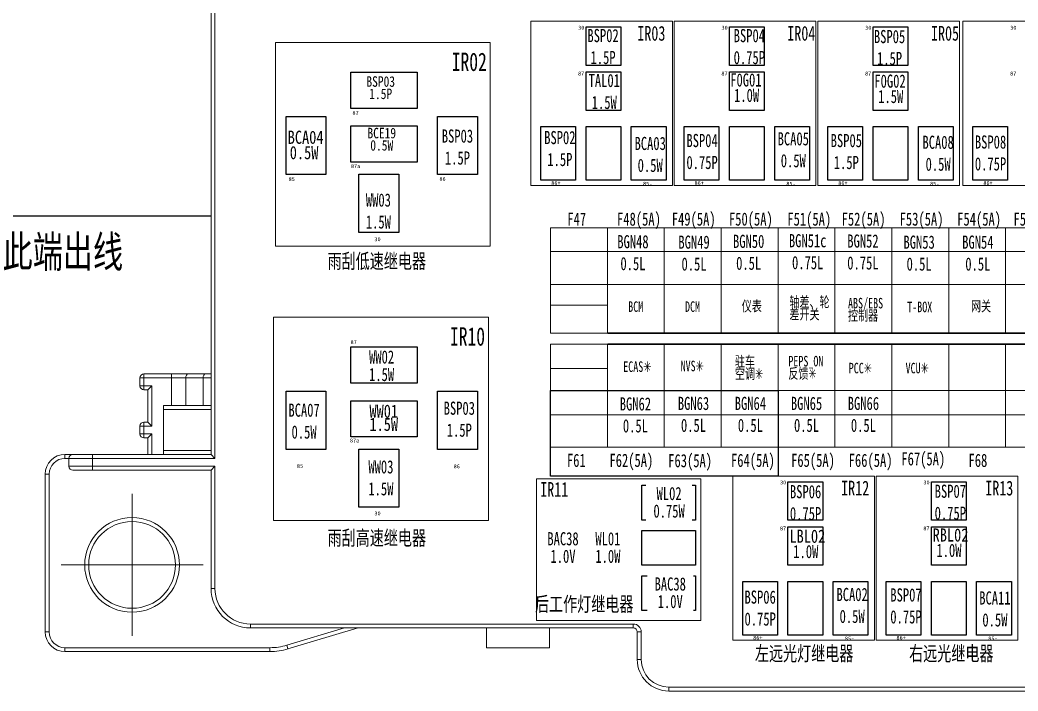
# Model space of a CAD drawing. Header units: millimetres. Extents: x 1543 to 5748, y 1576 to 2417.
# Drawn here: x 4399.9 to 4589.6, y 2159.9 to 2287.5 of the extents above; entities that cross this region are included whole.
import ezdxf

# ---------------------------------------------------------------- set-up
doc = ezdxf.new("R2010")
doc.units = ezdxf.units.MM
doc.linetypes.add('CENTER', pattern=[50.8, 31.75, -6.35, 6.35, -6.35])
doc.layers.get('0').update_dxf_attribs({"lineweight": 25})
doc.layers.add('1', color=7, linetype='Continuous', true_color=0xffffff)
doc.layers.add('111', color=7, linetype='Continuous', true_color=0xffffff)
doc.layers.add('11文本层', color=255, linetype='Continuous')
doc.layers.add('1轮廓实线层', color=7, linetype='Continuous', lineweight=50)
doc.layers.add('基本型', color=7, linetype='Continuous', lineweight=18)
doc.styles.add('ROMANS', font='romans.shx', dxfattribs={"height": 2.5})
doc.styles.add('仿宋3.5', font='simfang.ttf', dxfattribs={"height": 3.5})
doc.styles.add('宋体', font='')
doc.styles.add('标准', font='fangsong.ttf', dxfattribs={"width": 0.7, "height": 3.5})
doc.styles.get('宋体').set_extended_font_data('宋体')

msp = doc.modelspace()

# ---------------------------------------------------------------- linework, layer by layer
at = {"lineweight": 18}
msp.add_line((4500.74, 2212.42), (4652.12, 2212.42), dxfattribs=at)
at = {"lineweight": 13}
for points in [[(4523.95, 2256.04), (4496.99, 2256.04), (4496.99, 2287.27), (4523.95, 2287.27)], [(4551.19, 2256.04), (4524.24, 2256.04), (4524.24, 2287.27), (4551.19, 2287.27)], [(4578.5, 2256.04), (4551.55, 2256.04), (4551.55, 2287.27), (4578.5, 2287.27)], [(4606.07, 2256.04), (4579.12, 2256.04), (4579.12, 2287.27), (4606.07, 2287.27)], [(4562.32, 2169.55), (4535.36, 2169.55), (4535.36, 2200.78), (4562.32, 2200.78)], [(4589.56, 2169.55), (4562.61, 2169.55), (4562.61, 2200.78), (4589.56, 2200.78)], [(4529.29, 2200.27), (4529.29, 2173.32), (4498.07, 2173.32), (4498.07, 2200.27)]]:
    msp.add_lwpolyline(points, close=True, dxfattribs=at)
at = {"lineweight": 25, "flags": 128}
for points in [[(4514.1, 2286.18), (4514.1, 2278.87), (4507.5, 2278.87), (4507.5, 2286.18)], [(4541.35, 2286.18), (4541.35, 2278.87), (4534.75, 2278.87), (4534.75, 2286.18)], [(4568.66, 2286.18), (4568.66, 2278.87), (4562.06, 2278.87), (4562.06, 2286.18)], [(4514.1, 2277.64), (4514.1, 2270.33), (4507.5, 2270.33), (4507.5, 2277.64)], [(4541.35, 2277.64), (4541.35, 2270.33), (4534.75, 2270.33), (4534.75, 2277.64)], [(4568.66, 2277.64), (4568.66, 2270.33), (4562.06, 2270.33), (4562.06, 2277.64)], [(4505.5, 2267.24), (4505.5, 2257.04), (4498.9, 2257.04), (4498.9, 2267.24)], [(4514.1, 2267.24), (4514.1, 2257.04), (4507.5, 2257.04), (4507.5, 2267.24)], [(4522.7, 2267.24), (4522.7, 2257.04), (4516.1, 2257.04), (4516.1, 2267.24)], [(4532.75, 2267.24), (4532.75, 2257.04), (4526.15, 2257.04), (4526.15, 2267.24)], [(4541.35, 2267.24), (4541.35, 2257.04), (4534.75, 2257.04), (4534.75, 2267.24)], [(4549.94, 2267.24), (4549.94, 2257.04), (4543.35, 2257.04), (4543.35, 2267.24)], [(4560.06, 2267.24), (4560.06, 2257.04), (4553.46, 2257.04), (4553.46, 2267.24)], [(4568.66, 2267.24), (4568.66, 2257.04), (4562.06, 2257.04), (4562.06, 2267.24)], [(4577.25, 2267.24), (4577.25, 2257.04), (4570.66, 2257.04), (4570.66, 2267.24)], [(4587.62, 2267.24), (4587.62, 2257.04), (4581.03, 2257.04), (4581.03, 2267.24)], [(4518.09, 2199.02), (4528.3, 2199.02), (4528.3, 2192.42), (4518.09, 2192.42)], [(4552.47, 2199.69), (4552.47, 2192.38), (4545.87, 2192.38), (4545.87, 2199.69)], [(4579.72, 2199.69), (4579.72, 2192.38), (4573.12, 2192.38), (4573.12, 2199.69)], [(4552.47, 2191.15), (4552.47, 2183.84), (4545.87, 2183.84), (4545.87, 2191.15)], [(4579.72, 2191.15), (4579.72, 2183.84), (4573.12, 2183.84), (4573.12, 2191.15)], [(4499.16, 2190.42), (4506.47, 2190.42), (4506.47, 2183.83), (4499.16, 2183.83)], [(4507.69, 2190.42), (4515, 2190.42), (4515, 2183.83), (4507.69, 2183.83)], [(4518.09, 2190.42), (4528.3, 2190.42), (4528.3, 2183.83), (4518.09, 2183.83)], [(4518.09, 2181.83), (4528.3, 2181.83), (4528.3, 2175.23), (4518.09, 2175.23)], [(4543.87, 2180.75), (4543.87, 2170.55), (4537.27, 2170.55), (4537.27, 2180.75)], [(4552.47, 2180.75), (4552.47, 2170.55), (4545.87, 2170.55), (4545.87, 2180.75)], [(4561.07, 2180.75), (4561.07, 2170.55), (4554.47, 2170.55), (4554.47, 2180.75)], [(4571.12, 2180.75), (4571.12, 2170.55), (4564.52, 2170.55), (4564.52, 2180.75)], [(4579.72, 2180.75), (4579.72, 2170.55), (4573.12, 2170.55), (4573.12, 2180.75)], [(4588.32, 2180.75), (4588.32, 2170.55), (4581.72, 2170.55), (4581.72, 2180.75)]]:
    msp.add_lwpolyline(points, close=True, dxfattribs=at)
at = {"lineweight": 18}
for points in [[(4448.46, 2283.23), (4489.28, 2283.23), (4489.28, 2244.53), (4448.46, 2244.53)], [(4448.11, 2231), (4488.94, 2231), (4488.94, 2192.31), (4448.11, 2192.31)]]:
    msp.add_lwpolyline(points, close=True, dxfattribs=at)
at = {"layer": '1', "linetype": 'Continuous', "lineweight": 18}
for p, q in [((4436.22, 2204.89), (4436.22, 2317.09)), ((4422.72, 2217.94), (4422.72, 2219.44)), ((4423.47, 2220.19), (4428.72, 2220.19)), ((4428.72, 2220.19), (4431.87, 2220.19)), ((4431.87, 2220.19), (4435.17, 2220.19)), ((4435.17, 2220.19), (4436.22, 2220.19)), ((4424.97, 2217.94), (4424.22, 2217.19)), ((4424.22, 2217.19), (4423.47, 2217.19)), ((4424.22, 2211.04), (4424.22, 2217.19)), ((4428.72, 2214.19), (4427.22, 2214.19)), ((4427.22, 2214.19), (4427.22, 2204.89)), ((4431.42, 2214.19), (4428.72, 2214.19)), ((4434.72, 2214.19), (4431.42, 2214.19)), ((4436.22, 2214.19), (4434.72, 2214.19)), ((4436.22, 2213.44), (4427.22, 2213.44)), ((4422.72, 2208.79), (4422.72, 2210.29)), ((4423.47, 2211.04), (4424.22, 2211.04)), ((4424.97, 2210.29), (4424.22, 2211.04)), ((4424.22, 2208.04), (4423.47, 2208.04)), ((4424.22, 2208.04), (4424.97, 2208.79)), ((4424.22, 2204.89), (4424.22, 2208.04)), ((4408.47, 2204.89), (4409.97, 2204.89)), ((4409.22, 2202.64), (4409.22, 2204.14)), ((4409.97, 2204.89), (4413.72, 2204.89)), ((4413.72, 2204.89), (4436.22, 2204.89)), ((4427.22, 2205.64), (4436.22, 2205.64)), ((4436.22, 2204.89), (4436.97, 2204.14)), ((4436.97, 2202.64), (4436.22, 2201.89)), ((4404.72, 2171.14), (4404.72, 2201.14)), ((4413.72, 2201.89), (4409.97, 2201.89)), ((4436.22, 2201.89), (4413.72, 2201.89)), ((4436.22, 2179.39), (4436.22, 2201.89)), ((4516.47, 2171.89), (4443.72, 2171.89)), ((4464.17, 2171.89), (4450.85, 2167.9)), ((4488.57, 2168.14), (4488.57, 2171.89)), ((4500.57, 2168.14), (4500.57, 2171.89)), ((4517.22, 2165.89), (4517.22, 2171.14)), ((4500.57, 2168.14), (4488.57, 2168.14)), ((4447.41, 2167.39), (4408.47, 2167.39)), ((4764.72, 2159.89), (4523.22, 2159.89))]:
    msp.add_line(p, q, dxfattribs=at)
at = {"layer": '1', "linetype": 'Continuous', "lineweight": 13}
for p, q in [((4436.97, 2317.09), (4436.97, 2204.14)), ((4422.72, 2219.44), (4423.47, 2219.44)), ((4423.47, 2219.44), (4423.47, 2220.19)), ((4428.72, 2219.44), (4423.47, 2219.44)), ((4423.47, 2219.44), (4423.47, 2217.94)), ((4428.72, 2219.44), (4428.72, 2220.19)), ((4428.72, 2219.44), (4431.42, 2219.44)), ((4428.72, 2214.19), (4428.72, 2219.44)), ((4434.72, 2219.44), (4431.42, 2219.44)), ((4431.42, 2219.44), (4431.42, 2214.19)), ((4434.72, 2214.19), (4434.72, 2219.44)), ((4436.22, 2219.44), (4434.72, 2219.44)), ((4422.72, 2217.94), (4423.47, 2217.94)), ((4423.47, 2217.94), (4423.47, 2217.19)), ((4423.47, 2217.94), (4424.97, 2217.94)), ((4424.97, 2217.94), (4424.97, 2210.29)), ((4422.72, 2210.29), (4423.47, 2210.29)), ((4423.47, 2210.29), (4423.47, 2211.04)), ((4424.97, 2210.29), (4423.47, 2210.29)), ((4423.47, 2210.29), (4423.47, 2208.79)), ((4423.47, 2208.79), (4422.72, 2208.79)), ((4423.47, 2208.04), (4423.47, 2208.79)), ((4423.47, 2208.79), (4424.97, 2208.79)), ((4424.97, 2208.79), (4424.97, 2204.89)), ((4408.47, 2204.89), (4408.47, 2204.14)), ((4409.22, 2204.14), (4408.47, 2204.14)), ((4413.72, 2204.14), (4409.22, 2204.14)), ((4413.72, 2204.14), (4413.72, 2204.89)), ((4436.97, 2204.14), (4413.72, 2204.14)), ((4413.72, 2204.14), (4413.72, 2202.64)), ((4409.22, 2202.64), (4413.72, 2202.64)), ((4413.72, 2202.64), (4413.72, 2201.89)), ((4413.72, 2202.64), (4436.97, 2202.64)), ((4436.97, 2202.64), (4436.97, 2179.39)), ((4404.72, 2201.14), (4405.47, 2201.14)), ((4405.47, 2201.14), (4405.47, 2171.14)), ((4436.22, 2179.39), (4436.97, 2179.39)), ((4443.72, 2171.89), (4443.72, 2172.64)), ((4443.72, 2172.64), (4516.47, 2172.64)), ((4450.64, 2168.62), (4461.56, 2171.89)), ((4516.47, 2171.89), (4516.47, 2172.64)), ((4404.72, 2171.14), (4405.47, 2171.14)), ((4517.22, 2171.14), (4517.97, 2171.14)), ((4517.97, 2171.14), (4517.97, 2165.89)), ((4408.47, 2168.14), (4447.41, 2168.14)), ((4408.47, 2167.39), (4408.47, 2168.14)), ((4447.41, 2167.39), (4447.41, 2168.14)), ((4450.85, 2167.9), (4450.64, 2168.62)), ((4517.22, 2165.89), (4517.97, 2165.89)), ((4523.22, 2159.89), (4523.22, 2160.64)), ((4523.22, 2160.64), (4764.72, 2160.64))]:
    msp.add_line(p, q, dxfattribs=at)
at = {"layer": '1', "linetype": 'Continuous', "lineweight": 18}
for radius in [9, 8.25]:
    msp.add_circle((4421.22, 2183.89), radius, dxfattribs=at)
for centre, radius, start, end in [((4423.47, 2219.44), 0.75, 90, 180), ((4423.47, 2217.94), 0.75, 180, 270), ((4423.47, 2210.29), 0.75, 90, 180), ((4423.47, 2208.79), 0.75, 180, 270), ((4408.47, 2201.14), 3.75, 90, 180), ((4409.97, 2204.14), 0.75, 90, 180), ((4409.97, 2202.64), 0.75, 180, 270), ((4443.72, 2179.39), 7.5, 180, 270), ((4516.47, 2171.14), 0.75, 0, 90), ((4408.47, 2171.14), 3.75, 180, 270), ((4447.41, 2179.39), 12, 270, 286.6992), ((4523.22, 2165.89), 6, 180, 270)]:
    msp.add_arc(centre, radius, start, end, dxfattribs=at)
at = {"layer": '1', "linetype": 'Continuous', "lineweight": 13}
for centre, radius, start, end in [((4408.47, 2201.14), 3, 90, 180), ((4443.72, 2179.39), 6.75, 180, 270), ((4516.47, 2171.14), 1.5, 0, 90), ((4408.47, 2171.14), 3, 180, 270), ((4447.41, 2179.39), 11.25, 270, 286.6992), ((4523.22, 2165.89), 5.25, 180, 270)]:
    msp.add_arc(centre, radius, start, end, dxfattribs=at)
for centre in [(4431.87, 2219.44), (4435.17, 2219.44)]:
    msp.add_ellipse(centre, major_axis=(0, -0.75), ratio=0.6, start_param=3.141593, end_param=4.712389, dxfattribs=at)
at = {"layer": '111', "linetype": 'CENTER', "lineweight": 13}
for p, q in [((4421.22, 2170.39), (4421.22, 2197.39)), ((4407.72, 2183.89), (4434.72, 2183.89))]:
    msp.add_line(p, q, dxfattribs=at)
at = {"layer": '1轮廓实线层', "lineweight": -2}
msp.add_line((4386.06, 2250.24), (4436.22, 2250.24), dxfattribs=at)
at = {"layer": '1轮廓实线层', "lineweight": -3}
for points in [[(4462.77, 2277.61), (4475.38, 2277.61), (4475.38, 2270.71), (4462.77, 2270.71)], [(4450.48, 2269.18), (4458.07, 2269.18), (4458.07, 2258.12), (4450.48, 2258.12)], [(4479.29, 2269.18), (4486.88, 2269.18), (4486.88, 2258.12), (4479.29, 2258.12)], [(4462.77, 2267.38), (4475.38, 2267.38), (4475.38, 2260.48), (4462.77, 2260.48)], [(4464.32, 2258.17), (4471.9, 2258.17), (4471.9, 2247.11), (4464.32, 2247.11)], [(4462.77, 2225.34), (4475.38, 2225.34), (4475.38, 2218.44), (4462.77, 2218.44)], [(4450.48, 2216.91), (4458.07, 2216.91), (4458.07, 2205.85), (4450.48, 2205.85)], [(4479.29, 2216.91), (4486.88, 2216.91), (4486.88, 2205.85), (4479.29, 2205.85)], [(4462.77, 2215.11), (4475.38, 2215.11), (4475.38, 2208.21), (4462.77, 2208.21)], [(4464.32, 2205.9), (4471.9, 2205.9), (4471.9, 2194.84), (4464.32, 2194.84)]]:
    msp.add_lwpolyline(points, close=True, dxfattribs=at)
at = {"layer": '1轮廓实线层', "lineweight": -2}
msp.add_lwpolyline([(4500.74, 2217.06), (4543.99, 2217.06), (4543.99, 2200.78), (4500.74, 2200.78)], close=True, dxfattribs=at)
at = {"layer": '基本型'}
for p, q in [((4500.74, 2238.79), (4500.74, 2248.01)), ((4500.74, 2248.01), (4500.74, 2238.79)), ((4511.55, 2248.01), (4500.74, 2248.01)), ((4500.74, 2238.79), (4500.74, 2248.01)), ((4500.74, 2248.01), (4511.55, 2248.01)), ((4511.55, 2237.2), (4511.55, 2248.01)), ((4511.55, 2248.01), (4511.55, 2237.2)), ((4511.55, 2237.2), (4511.55, 2248.01)), ((4511.55, 2237.2), (4511.55, 2248.01)), ((4511.55, 2248.01), (4511.55, 2237.2)), ((4522.36, 2248.01), (4511.55, 2248.01)), ((4511.55, 2237.2), (4511.55, 2248.01)), ((4511.55, 2248.01), (4522.36, 2248.01)), ((4522.36, 2237.2), (4522.36, 2248.01)), ((4522.36, 2248.01), (4522.36, 2237.2)), ((4522.36, 2237.2), (4522.36, 2248.01)), ((4522.36, 2237.2), (4522.36, 2248.01)), ((4522.36, 2248.01), (4522.36, 2237.2)), ((4533.18, 2248.01), (4522.36, 2248.01)), ((4522.36, 2237.2), (4522.36, 2248.01)), ((4522.36, 2248.01), (4533.18, 2248.01)), ((4533.18, 2237.2), (4533.18, 2248.01)), ((4533.18, 2248.01), (4533.18, 2237.2)), ((4533.18, 2237.2), (4533.18, 2248.01)), ((4533.18, 2237.2), (4533.18, 2248.01)), ((4533.18, 2248.01), (4533.18, 2237.2)), ((4543.99, 2248.01), (4533.18, 2248.01)), ((4533.18, 2237.2), (4533.18, 2248.01)), ((4533.18, 2248.01), (4543.99, 2248.01)), ((4543.99, 2237.2), (4543.99, 2248.01)), ((4543.99, 2248.01), (4543.99, 2237.2)), ((4543.99, 2237.2), (4543.99, 2248.01)), ((4543.99, 2237.2), (4543.99, 2248.01)), ((4543.99, 2248.01), (4543.99, 2237.2)), ((4554.8, 2248.01), (4543.99, 2248.01)), ((4543.99, 2237.2), (4543.99, 2248.01)), ((4543.99, 2248.01), (4554.8, 2248.01)), ((4554.8, 2237.2), (4554.8, 2248.01)), ((4554.8, 2248.01), (4554.8, 2237.2)), ((4554.8, 2237.2), (4554.8, 2248.01)), ((4554.8, 2237.2), (4554.8, 2248.01)), ((4554.8, 2248.01), (4554.8, 2237.2)), ((4565.61, 2248.01), (4554.8, 2248.01)), ((4554.8, 2237.2), (4554.8, 2248.01)), ((4554.8, 2248.01), (4565.61, 2248.01)), ((4565.61, 2237.2), (4565.61, 2248.01)), ((4565.61, 2248.01), (4565.61, 2237.2)), ((4565.61, 2237.2), (4565.61, 2248.01)), ((4565.61, 2237.2), (4565.61, 2248.01)), ((4565.61, 2248.01), (4565.61, 2237.2)), ((4576.42, 2248.01), (4565.61, 2248.01)), ((4565.61, 2237.2), (4565.61, 2248.01)), ((4565.61, 2248.01), (4576.42, 2248.01)), ((4576.42, 2237.2), (4576.42, 2248.01)), ((4576.42, 2248.01), (4576.42, 2237.2)), ((4576.42, 2237.2), (4576.42, 2248.01)), ((4576.42, 2237.2), (4576.42, 2248.01)), ((4576.42, 2248.01), (4576.42, 2237.2)), ((4587.23, 2248.01), (4576.42, 2248.01)), ((4576.42, 2237.2), (4576.42, 2248.01)), ((4576.42, 2248.01), (4587.23, 2248.01)), ((4587.23, 2237.2), (4587.23, 2248.01)), ((4587.23, 2248.01), (4587.23, 2237.2)), ((4587.23, 2237.2), (4587.23, 2248.01)), ((4587.23, 2237.2), (4587.23, 2248.01)), ((4587.23, 2248.01), (4587.23, 2237.2)), ((4598.04, 2248.01), (4587.23, 2248.01)), ((4587.23, 2237.2), (4587.23, 2248.01)), ((4587.23, 2248.01), (4598.04, 2248.01)), ((4511.55, 2243.5), (4500.74, 2243.5)), ((4522.36, 2243.5), (4511.55, 2243.5)), ((4533.18, 2243.5), (4522.36, 2243.5)), ((4543.99, 2243.5), (4533.18, 2243.5)), ((4554.8, 2243.5), (4543.99, 2243.5)), ((4565.61, 2243.5), (4554.8, 2243.5)), ((4576.42, 2243.5), (4565.61, 2243.5)), ((4587.23, 2243.5), (4576.42, 2243.5)), ((4598.04, 2243.5), (4587.23, 2243.5)), ((4500.74, 2227.98), (4500.74, 2238.79)), ((4500.74, 2238.79), (4500.74, 2227.98)), ((4500.74, 2227.98), (4500.74, 2238.79)), ((4511.55, 2227.98), (4511.55, 2238.79)), ((4511.55, 2238.79), (4511.55, 2227.98)), ((4511.55, 2227.98), (4511.55, 2238.79)), ((4511.55, 2227.98), (4511.55, 2238.79)), ((4511.55, 2238.79), (4511.55, 2227.98)), ((4511.55, 2227.98), (4511.55, 2238.79)), ((4522.36, 2227.98), (4522.36, 2238.79)), ((4522.36, 2238.79), (4522.36, 2227.98)), ((4522.36, 2227.98), (4522.36, 2238.79)), ((4522.36, 2227.98), (4522.36, 2238.79)), ((4522.36, 2238.79), (4522.36, 2227.98)), ((4522.36, 2227.98), (4522.36, 2238.79)), ((4533.18, 2227.98), (4533.18, 2238.79)), ((4533.18, 2238.79), (4533.18, 2227.98)), ((4533.18, 2227.98), (4533.18, 2238.79)), ((4533.18, 2227.98), (4533.18, 2238.79)), ((4533.18, 2238.79), (4533.18, 2227.98)), ((4533.18, 2227.98), (4533.18, 2238.79)), ((4543.99, 2227.98), (4543.99, 2238.79)), ((4543.99, 2238.79), (4543.99, 2227.98)), ((4543.99, 2227.98), (4543.99, 2238.79)), ((4543.99, 2227.98), (4543.99, 2238.79)), ((4543.99, 2238.79), (4543.99, 2227.98)), ((4543.99, 2227.98), (4543.99, 2238.79)), ((4554.8, 2227.98), (4554.8, 2238.79)), ((4554.8, 2238.79), (4554.8, 2227.98)), ((4554.8, 2227.98), (4554.8, 2238.79)), ((4554.8, 2227.98), (4554.8, 2238.79)), ((4554.8, 2238.79), (4554.8, 2227.98)), ((4554.8, 2227.98), (4554.8, 2238.79)), ((4565.61, 2227.98), (4565.61, 2238.79)), ((4565.61, 2238.79), (4565.61, 2227.98)), ((4565.61, 2227.98), (4565.61, 2238.79)), ((4565.61, 2227.98), (4565.61, 2238.79)), ((4565.61, 2238.79), (4565.61, 2227.98)), ((4565.61, 2227.98), (4565.61, 2238.79)), ((4576.42, 2227.98), (4576.42, 2238.79)), ((4576.42, 2238.79), (4576.42, 2227.98)), ((4576.42, 2227.98), (4576.42, 2238.79)), ((4576.42, 2227.98), (4576.42, 2238.79)), ((4576.42, 2238.79), (4576.42, 2227.98)), ((4576.42, 2227.98), (4576.42, 2238.79)), ((4587.23, 2227.98), (4587.23, 2238.79)), ((4587.23, 2238.79), (4587.23, 2227.98)), ((4587.23, 2227.98), (4587.23, 2238.79)), ((4587.23, 2227.98), (4587.23, 2238.79)), ((4587.23, 2238.79), (4587.23, 2227.98)), ((4587.23, 2227.98), (4587.23, 2238.79)), ((4511.55, 2237.2), (4500.74, 2237.2)), ((4500.74, 2237.2), (4511.55, 2237.2)), ((4522.36, 2237.2), (4511.55, 2237.2)), ((4511.55, 2237.2), (4522.36, 2237.2)), ((4533.18, 2237.2), (4522.36, 2237.2)), ((4522.36, 2237.2), (4533.18, 2237.2)), ((4543.99, 2237.2), (4533.18, 2237.2)), ((4533.18, 2237.2), (4543.99, 2237.2)), ((4554.8, 2237.2), (4543.99, 2237.2)), ((4543.99, 2237.2), (4554.8, 2237.2)), ((4565.61, 2237.2), (4554.8, 2237.2)), ((4554.8, 2237.2), (4565.61, 2237.2)), ((4576.42, 2237.2), (4565.61, 2237.2)), ((4565.61, 2237.2), (4576.42, 2237.2)), ((4587.23, 2237.2), (4576.42, 2237.2)), ((4576.42, 2237.2), (4587.23, 2237.2)), ((4598.04, 2237.2), (4587.23, 2237.2)), ((4587.23, 2237.2), (4598.04, 2237.2)), ((4511.62, 2233.28), (4500.81, 2233.28)), ((4511.55, 2227.98), (4500.74, 2227.98)), ((4500.74, 2227.98), (4511.55, 2227.98)), ((4522.36, 2227.98), (4511.55, 2227.98)), ((4511.55, 2227.98), (4522.36, 2227.98)), ((4533.18, 2227.98), (4522.36, 2227.98)), ((4522.36, 2227.98), (4533.18, 2227.98)), ((4543.99, 2227.98), (4533.18, 2227.98)), ((4533.18, 2227.98), (4543.99, 2227.98)), ((4554.8, 2227.98), (4543.99, 2227.98)), ((4543.99, 2227.98), (4554.8, 2227.98)), ((4565.61, 2227.98), (4554.8, 2227.98)), ((4554.8, 2227.98), (4565.61, 2227.98)), ((4576.42, 2227.98), (4565.61, 2227.98)), ((4565.61, 2227.98), (4576.42, 2227.98)), ((4587.23, 2227.98), (4576.42, 2227.98)), ((4576.42, 2227.98), (4587.23, 2227.98)), ((4598.04, 2227.98), (4587.23, 2227.98)), ((4587.23, 2227.98), (4598.04, 2227.98)), ((4500.74, 2215.07), (4500.74, 2225.88)), ((4500.74, 2225.88), (4500.74, 2215.07)), ((4511.55, 2225.88), (4500.74, 2225.88)), ((4500.74, 2215.07), (4500.74, 2225.88)), ((4500.74, 2225.88), (4511.55, 2225.88)), ((4511.55, 2215.07), (4511.55, 2225.88)), ((4511.55, 2225.88), (4511.55, 2215.07)), ((4511.55, 2215.07), (4511.55, 2225.88)), ((4511.55, 2215.07), (4511.55, 2225.88)), ((4511.55, 2225.88), (4511.55, 2215.07)), ((4522.36, 2225.88), (4511.55, 2225.88)), ((4511.55, 2215.07), (4511.55, 2225.88)), ((4511.55, 2225.88), (4522.36, 2225.88)), ((4522.36, 2215.07), (4522.36, 2225.88)), ((4522.36, 2225.88), (4522.36, 2215.07)), ((4522.36, 2215.07), (4522.36, 2225.88)), ((4522.36, 2215.07), (4522.36, 2225.88)), ((4522.36, 2225.88), (4522.36, 2215.07)), ((4533.18, 2225.88), (4522.36, 2225.88)), ((4522.36, 2215.07), (4522.36, 2225.88)), ((4522.36, 2225.88), (4533.18, 2225.88)), ((4533.18, 2215.07), (4533.18, 2225.88)), ((4533.18, 2225.88), (4533.18, 2215.07)), ((4533.18, 2215.07), (4533.18, 2225.88)), ((4533.18, 2215.07), (4533.18, 2225.88)), ((4533.18, 2225.88), (4533.18, 2215.07)), ((4543.99, 2225.88), (4533.18, 2225.88)), ((4533.18, 2215.07), (4533.18, 2225.88)), ((4533.18, 2225.88), (4543.99, 2225.88)), ((4543.99, 2215.07), (4543.99, 2225.88)), ((4543.99, 2225.88), (4543.99, 2215.07)), ((4543.99, 2215.07), (4543.99, 2225.88)), ((4543.99, 2215.07), (4543.99, 2225.88)), ((4543.99, 2225.88), (4543.99, 2215.07)), ((4554.8, 2225.88), (4543.99, 2225.88)), ((4543.99, 2215.07), (4543.99, 2225.88)), ((4543.99, 2225.88), (4554.8, 2225.88)), ((4554.8, 2215.07), (4554.8, 2225.88)), ((4554.8, 2225.88), (4554.8, 2215.07)), ((4554.8, 2215.07), (4554.8, 2225.88)), ((4554.8, 2215.07), (4554.8, 2225.88)), ((4554.8, 2225.88), (4554.8, 2215.07)), ((4565.61, 2225.88), (4554.8, 2225.88)), ((4554.8, 2215.07), (4554.8, 2225.88)), ((4554.8, 2225.88), (4565.61, 2225.88)), ((4565.61, 2215.07), (4565.61, 2225.88)), ((4565.61, 2225.88), (4565.61, 2215.07)), ((4565.61, 2215.07), (4565.61, 2225.88)), ((4565.61, 2215.07), (4565.61, 2225.88)), ((4565.61, 2225.88), (4565.61, 2215.07)), ((4576.42, 2225.88), (4565.61, 2225.88)), ((4565.61, 2215.07), (4565.61, 2225.88)), ((4565.61, 2225.88), (4576.42, 2225.88)), ((4576.42, 2215.07), (4576.42, 2225.88)), ((4576.42, 2225.88), (4576.42, 2215.07)), ((4576.42, 2215.07), (4576.42, 2225.88)), ((4576.42, 2215.07), (4576.42, 2225.88)), ((4576.42, 2225.88), (4576.42, 2215.07)), ((4587.23, 2225.88), (4576.42, 2225.88)), ((4576.42, 2215.07), (4576.42, 2225.88)), ((4576.42, 2225.88), (4587.23, 2225.88)), ((4587.23, 2215.07), (4587.23, 2225.88)), ((4587.23, 2225.88), (4587.23, 2215.07)), ((4587.23, 2215.07), (4587.23, 2225.88)), ((4587.23, 2215.07), (4587.23, 2225.88)), ((4587.23, 2225.88), (4587.23, 2215.07)), ((4598.04, 2225.88), (4587.23, 2225.88)), ((4587.23, 2215.07), (4587.23, 2225.88)), ((4587.23, 2225.88), (4598.04, 2225.88)), ((4511.62, 2221.26), (4500.81, 2221.26)), ((4511.55, 2217.06), (4500.74, 2217.06)), ((4500.74, 2217.06), (4511.55, 2217.06)), ((4511.55, 2206.25), (4511.55, 2217.06)), ((4511.55, 2217.06), (4511.55, 2206.25)), ((4511.55, 2206.25), (4511.55, 2217.06)), ((4511.55, 2206.25), (4511.55, 2217.06)), ((4511.55, 2217.06), (4511.55, 2206.25)), ((4522.36, 2217.06), (4511.55, 2217.06)), ((4511.55, 2206.25), (4511.55, 2217.06)), ((4511.55, 2217.06), (4522.36, 2217.06)), ((4522.36, 2206.25), (4522.36, 2217.06)), ((4522.36, 2217.06), (4522.36, 2206.25)), ((4522.36, 2206.25), (4522.36, 2217.06)), ((4522.36, 2206.25), (4522.36, 2217.06)), ((4522.36, 2217.06), (4522.36, 2206.25)), ((4533.18, 2217.06), (4522.36, 2217.06)), ((4522.36, 2206.25), (4522.36, 2217.06)), ((4522.36, 2217.06), (4533.18, 2217.06)), ((4533.18, 2206.25), (4533.18, 2217.06)), ((4533.18, 2217.06), (4533.18, 2206.25)), ((4533.18, 2206.25), (4533.18, 2217.06)), ((4533.18, 2206.25), (4533.18, 2217.06)), ((4533.18, 2217.06), (4533.18, 2206.25)), ((4543.99, 2217.06), (4533.18, 2217.06)), ((4533.18, 2206.25), (4533.18, 2217.06)), ((4533.18, 2217.06), (4543.99, 2217.06)), ((4543.99, 2206.25), (4543.99, 2217.06)), ((4543.99, 2217.06), (4543.99, 2206.25)), ((4543.99, 2206.25), (4543.99, 2217.06)), ((4543.99, 2206.25), (4543.99, 2217.06)), ((4543.99, 2217.06), (4543.99, 2206.25)), ((4554.8, 2217.06), (4543.99, 2217.06)), ((4543.99, 2206.25), (4543.99, 2217.06)), ((4543.99, 2217.06), (4554.8, 2217.06)), ((4554.8, 2206.25), (4554.8, 2217.06)), ((4554.8, 2217.06), (4554.8, 2206.25)), ((4554.8, 2206.25), (4554.8, 2217.06)), ((4554.8, 2206.25), (4554.8, 2217.06)), ((4554.8, 2217.06), (4554.8, 2206.25)), ((4565.61, 2217.06), (4554.8, 2217.06)), ((4554.8, 2206.25), (4554.8, 2217.06)), ((4554.8, 2217.06), (4565.61, 2217.06)), ((4565.61, 2206.25), (4565.61, 2217.06)), ((4565.61, 2217.06), (4565.61, 2206.25)), ((4565.61, 2206.25), (4565.61, 2217.06)), ((4565.61, 2206.25), (4565.61, 2217.06)), ((4565.61, 2217.06), (4565.61, 2206.25)), ((4576.42, 2217.06), (4565.61, 2217.06)), ((4565.61, 2206.25), (4565.61, 2217.06)), ((4565.61, 2217.06), (4576.42, 2217.06)), ((4576.42, 2206.25), (4576.42, 2217.06)), ((4576.42, 2217.06), (4576.42, 2206.25)), ((4576.42, 2206.25), (4576.42, 2217.06)), ((4576.42, 2206.25), (4576.42, 2217.06)), ((4576.42, 2217.06), (4576.42, 2206.25)), ((4587.23, 2217.06), (4576.42, 2217.06)), ((4576.42, 2206.25), (4576.42, 2217.06)), ((4576.42, 2217.06), (4587.23, 2217.06)), ((4587.23, 2206.25), (4587.23, 2217.06)), ((4587.23, 2217.06), (4587.23, 2206.25)), ((4587.23, 2206.25), (4587.23, 2217.06)), ((4587.23, 2206.25), (4587.23, 2217.06)), ((4587.23, 2217.06), (4587.23, 2206.25)), ((4598.04, 2217.06), (4587.23, 2217.06)), ((4587.23, 2206.25), (4587.23, 2217.06)), ((4587.23, 2217.06), (4598.04, 2217.06)), ((4500.74, 2206.25), (4500.74, 2215.07)), ((4500.74, 2215.07), (4500.74, 2206.25)), ((4500.74, 2206.25), (4500.74, 2215.07)), ((4511.55, 2206.25), (4500.74, 2206.25)), ((4500.74, 2206.25), (4511.55, 2206.25)), ((4522.36, 2206.25), (4511.55, 2206.25)), ((4511.55, 2206.25), (4522.36, 2206.25)), ((4533.18, 2206.25), (4522.36, 2206.25)), ((4522.36, 2206.25), (4533.18, 2206.25)), ((4543.99, 2206.25), (4533.18, 2206.25)), ((4533.18, 2206.25), (4543.99, 2206.25)), ((4554.8, 2206.25), (4543.99, 2206.25)), ((4543.99, 2206.25), (4554.8, 2206.25)), ((4565.61, 2206.25), (4554.8, 2206.25)), ((4554.8, 2206.25), (4565.61, 2206.25)), ((4576.42, 2206.25), (4565.61, 2206.25)), ((4565.61, 2206.25), (4576.42, 2206.25)), ((4587.23, 2206.25), (4576.42, 2206.25)), ((4576.42, 2206.25), (4587.23, 2206.25)), ((4598.04, 2206.25), (4587.23, 2206.25)), ((4587.23, 2206.25), (4598.04, 2206.25))]:
    msp.add_line(p, q, dxfattribs=at)
at = {"layer": '基本型', "lineweight": 30}
for p, q in [((4655.37, 2227.98), (4511.62, 2227.98)), ((4655.37, 2225.88), (4511.62, 2225.88))]:
    msp.add_line(p, q, dxfattribs=at)

# ---------------------------------------------------------------- texts
at = {"lineweight": 18, "style": '宋体', "width": 0.7}
for s, height, p in [('IR03', 2.8, (4517.24, 2283.58)), ('IR04', 2.8, (4545.74, 2283.58)), ('IR05', 2.8, (4573.05, 2283.58)), ('IR02', 3.5, (4481.97, 2277.81)), ('F47', 2.5, (4503.94, 2248.4)), ('F48(5A)', 2.5, (4513.38, 2248.4)), ('F49(5A)', 2.5, (4523.79, 2248.4)), ('F50(5A)', 2.5, (4534.65, 2248.4)), ('F51(5A)', 2.5, (4545.75, 2248.4)), ('F52(5A)', 2.5, (4556.07, 2248.4)), ('F53(5A)', 2.5, (4567.09, 2248.4)), ('F54(5A)', 2.5, (4578.03, 2248.4)), ('F55(5A)', 2.5, (4588.74, 2248.4)), ('雨刮低速继电器', 2.8, (4458.37, 2240.26)), ('IR10', 3.5, (4481.63, 2225.58)), ('F61', 2.5, (4503.86, 2202.52)), ('F62(5A)', 2.5, (4511.94, 2202.52)), ('F63(5A)', 2.5, (4523.11, 2202.46)), ('F64(5A)', 2.5, (4535.04, 2202.52)), ('F65(5A)', 2.5, (4546.46, 2202.52)), ('F66(5A)', 2.5, (4557.41, 2202.52)), ('F67(5A)', 2.5, (4567.42, 2202.8)), ('F68', 2.5, (4580.18, 2202.52)), ('IR11', 2.8, (4498.78, 2196.84)), ('IR12', 2.8, (4555.98, 2197.09)), ('IR13', 2.8, (4583.36, 2197.09)), ('雨刮高速继电器', 2.8, (4458.37, 2187.62)), ('后工作灯继电器', 2.8, (4497.79, 2175.03)), ('左远光灯继电器', 2.8, (4539.59, 2165.65)), ('右远光继电器', 2.8, (4568.89, 2165.65))]:
    msp.add_text(s, height=height, dxfattribs=at).set_placement(p)
for s, insert, char_height, width, attachment_point, style in [('{\\fSimSun|b0|i0|c134|p2;30}', (4506.59, 2286.43), 0.75, 0.753, 2, '仿宋3.5'), ('\\pxqc;BSP02\\P1.5P', (4507.62, 2285.8), 2.5, 6.2163, 1, '标准'), ('{\\fSimSun|b0|i0|c134|p2;30}', (4533.83, 2286.43), 0.75, 0.753, 2, '仿宋3.5'), ('\\pxqc;BSP04\\P0.75P', (4535.42, 2285.79), 2.5, 6.2163, 1, '标准'), ('{\\fSimSun|b0|i0|c134|p2;30}', (4561.14, 2286.43), 0.75, 0.753, 2, '仿宋3.5'), ('{\\fSimSun|b0|i0|c134|p2;30}', (4588.71, 2286.43), 0.75, 0.753, 2, '仿宋3.5'), ('\\pxqc;BSP05\\P1.5P', (4562.07, 2285.61), 2.5, 6.2163, 1, '标准'), ('\\pxsm0.7,qc;{\\W0.8;\\C0;BSP03\\P\\ps*1;1.5P}', (4465.36, 2276.81), 2, 6.2163, 1, '标准'), ('{\\fSimSun|b0|i0|c134|p2;87}', (4506.56, 2277.7), 0.75, 0.753, 2, '仿宋3.5'), ('\\pxqc;TAL01\\P1.5W', (4507.85, 2277.26), 2.5, 6.2163, 1, '标准'), ('{\\fSimSun|b0|i0|c134|p2;87}', (4533.8, 2277.7), 0.75, 0.753, 2, '仿宋3.5'), ('\\pxsm0.7,ql;{\\fSimSun|b0|i0|c134|p49;F0G01}\\P\\ps*1,qc;1.0W', (4534.9, 2277.36), 2.5, 6.2163, 1, '标准'), ('{\\fSimSun|b0|i0|c134|p2;87}', (4561.11, 2277.7), 0.75, 0.753, 2, '仿宋3.5'), ('\\pxsm0.7,ql;{\\fSimSun|b0|i0|c134|p49;F0G02}\\P\\ps*1,qc;1.5W', (4562.29, 2277.14), 2.5, 6.2163, 1, '标准'), ('{\\fSimSun|b0|i0|c134|p2;87}', (4588.68, 2277.7), 0.75, 0.753, 2, '仿宋3.5'), ('{\\fSimSun|b0|i0|c134|p2;87}', (4463.69, 2270.21), 0.75, 0.753, 2, '仿宋3.5'), ('\\pxsm0.7,qc;{\\W0.8;\\C0;BCE19\\P\\ps*1;0.5W}', (4465.56, 2267.01), 2, 6.2163, 1, '标准'), ('\\pxqc;BSP03\\P1.5P', (4479.95, 2266.69), 2.5, 6.2163, 1, '标准'), ('\\pxsm0.7,ql;{\\W0.8;\\C0;BCA04\\P\\ps*1,qc;0.5W}', (4450.8, 2266.46), 2.5, 6.2163, 1, '标准'), ('\\pxqc;BSP02\\P1.5P', (4499.41, 2266.4), 2.5, 6.2163, 1, '标准'), ('\\pxqc;BCA03\\P0.5W', (4516.58, 2265.29), 2.5, 6.2163, 1, '标准'), ('\\pxqc;BSP04\\P0.75P', (4526.44, 2265.84), 2.5, 6.2163, 1, '标准'), ('\\pxqc;BCA05\\P0.5W', (4543.77, 2266.17), 2.5, 6.2163, 1, '标准'), ('\\pxqc;BSP05\\P1.5P', (4553.85, 2265.83), 2.5, 6.2163, 1, '标准'), ('\\pxqc;BCA08\\P0.5W', (4571.3, 2265.51), 2.5, 6.2163, 1, '标准'), ('\\pxqc;BSP08\\P0.75P', (4581.26, 2265.56), 2.5, 6.2163, 1, '标准'), ('{\\fSimSun|b0|i0|c134|p2;87a}', (4463.7, 2260.1), 0.75, 0.753, 2, '仿宋3.5'), ('{\\fSimSun|b0|i0|c134|p2;85}', (4451.57, 2257.63), 0.75, 0.753, 2, '仿宋3.5'), ('{\\fSimSun|b0|i0|c134|p2;86}', (4480.22, 2257.66), 0.75, 0.753, 2, '仿宋3.5'), ('{\\fSimSun|b0|i0|c134|p2;86+}', (4501.76, 2256.89), 0.75, 0.753, 2, '仿宋3.5'), ('{\\fSimSun|b0|i0|c134|p2;85-}', (4519.2, 2256.75), 0.75, 0.753, 2, '仿宋3.5'), ('{\\fSimSun|b0|i0|c134|p2;86+}', (4529, 2256.89), 0.75, 0.753, 2, '仿宋3.5'), ('{\\fSimSun|b0|i0|c134|p2;85-}', (4546.44, 2256.75), 0.75, 0.753, 2, '仿宋3.5'), ('{\\fSimSun|b0|i0|c134|p2;86+}', (4556.31, 2256.89), 0.75, 0.753, 2, '仿宋3.5'), ('{\\fSimSun|b0|i0|c134|p2;85-}', (4573.75, 2256.75), 0.75, 0.753, 2, '仿宋3.5'), ('{\\fSimSun|b0|i0|c134|p2;86+}', (4583.88, 2256.89), 0.75, 0.753, 2, '仿宋3.5'), ('\\pxqc;WW03\\P1.5W', (4464.92, 2254.52), 2.5, 6.2163, 1, '标准'), ('{\\fSimSun|b0|i0|c134|p2;30}', (4467.87, 2246.19), 0.75, 0.753, 2, '仿宋3.5'), ('\\pxqc;BGN48\\P0.5L', (4513.3, 2246.6), 2.5, 6.2163, 1, '标准'), ('\\pxqc;BGN49\\P0.5L', (4524.91, 2246.52), 2.5, 6.2163, 1, '标准'), ('\\pxqc;BGN50\\P0.5L', (4535.29, 2246.67), 2.5, 6.2163, 1, '标准'), ('\\pxqc;BGN51c\\P0.75L', (4546.51, 2246.79), 2.5, 6.2163, 1, '标准'), ('\\pxqc;BGN52\\P0.75L', (4557.01, 2246.73), 2.5, 6.2163, 1, '标准'), ('\\pxqc;BGN53\\P0.5L', (4567.69, 2246.52), 2.5, 6.2163, 1, '标准'), ('\\pxqc;BGN54\\P0.5L', (4578.85, 2246.52), 2.5, 6.2163, 1, '标准'), ('\\pxsm0.7,ql;{\\fSimSun|b0|i0|c134|p2;\\W0.7;轴差、轮差开关}', (4546.14, 2232.62), 2, 8.1453, 4, 'ROMANS'), ('\\pxsm0.7,ql;{\\fSimSun|b0|i0|c134|p2;\\W0.7;ABS/EBS控制器}', (4557.28, 2232.39), 2, 7.0134, 4, 'ROMANS'), ('\\pxsm0.7,ql;{\\fSimSun|b0|i0|c134|p2;\\W0.7;BCM}', (4515.51, 2232.99), 2, 7.0134, 4, 'ROMANS'), ('\\pxsm0.7,ql;{\\fSimSun|b0|i0|c134|p2;\\W0.7;DCM}', (4526.3, 2232.99), 2, 7.0134, 4, 'ROMANS'), ('\\pxsm0.7,ql;{\\fSimSun|b0|i0|c134|p2;\\W0.7;仪表}', (4537.09, 2232.99), 2, 7.0134, 4, 'ROMANS'), ('\\pxsm0.7,ql;{\\fSimSun|b0|i0|c134|p2;\\W0.7;T-BOX}', (4568.53, 2232.92), 2, 7.0134, 4, 'ROMANS'), ('\\pxsm0.7,ql;{\\fSimSun|b0|i0|c134|p2;\\W0.7;网关}', (4580.65, 2232.99), 2, 7.0134, 4, 'ROMANS'), ('{\\fSimSun|b0|i0|c134|p2;87}', (4463.34, 2226.63), 0.75, 0.753, 2, '仿宋3.5'), ('\\pxsm0.8,qc;WW02\\P1.5W', (4465.53, 2224.68), 2.5, 6.2163, 1, '标准'), ('\\pxsm0.7,ql;{\\fSimSun|b0|i0|c134|p2;\\W0.7;驻车空调\\fMS Gothic|b0|i0|c134|p2;✳}', (4535.78, 2221.3), 2, 5.5802, 4, 'ROMANS'), ('\\pxsm0.7,ql;{\\fSimSun|b0|i0|c134|p2;\\W0.7;PEPS_ON反馈\\fMS Gothic|b0|i0|c134|p2;✳}', (4545.94, 2221.35), 2, 5.5802, 4, 'ROMANS'), ('\\pxsm0.7,ql;{\\fSimSun|b0|i0|c134|p2;\\W0.7;ECAS\\fMS Gothic|b0|i0|c134|p2;✳}', (4514.56, 2221.57), 2, 7.0134, 4, 'ROMANS'), ('\\pxsm0.7,ql;{\\fSimSun|b0|i0|c134|p2;\\W0.7;\\C256;NVS\\fMS Gothic|b0|i0|c134|p2;✳}', (4525.46, 2221.7), 2, 5.5802, 4, 'ROMANS'), ('\\pxsm0.7,ql;{\\fSimSun|b0|i0|c134|p2;\\W0.7;PCC\\fMS Gothic|b0|i0|c134|p2;✳}', (4557.41, 2221.3), 2, 5.5802, 4, 'ROMANS'), ('\\pxsm0.7,ql;{\\fSimSun|b0|i0|c134|p2;\\W0.7;VCU\\fMS Gothic|b0|i0|c134|p2;✳}', (4568.22, 2221.3), 2, 5.5802, 4, 'ROMANS'), ('\\pxqc;BGN63\\P0.5L', (4524.81, 2215.85), 2.5, 6.2163, 1, '标准'), ('\\pxqc;BGN64\\P0.5L', (4535.62, 2215.85), 2.5, 6.2163, 1, '标准'), ('\\pxqc;BCA07\\P0.5W', (4450.8, 2214.57), 2.5, 6.2163, 1, '标准'), ('\\pxsm0.6,qc;{\\W0.8;WW01\\P1.5W}', (4465.94, 2214.37), 2.5, 6.2163, 1, '标准'), ('\\pxqc;BSP03\\P1.5P', (4480.3, 2214.93), 2.5, 6.2163, 1, '标准'), ('{\\fSimSun|b0|i0|c134|p2;87a}', (4463.5, 2207.91), 0.75, 0.753, 2, '仿宋3.5'), ('{\\fSimSun|b0|i0|c134|p2;85}', (4453.13, 2203.06), 0.75, 0.753, 2, '仿宋3.5'), ('\\pxqc;WW03\\P1.5W', (4465.4, 2203.78), 2.5, 6.2163, 1, '标准'), ('{\\fSimSun|b0|i0|c134|p2;86}', (4482.93, 2203.01), 0.75, 0.753, 2, '仿宋3.5'), ('{\\fSimSun|b0|i0|c134|p2;30}', (4544.96, 2199.94), 0.75, 0.753, 2, '仿宋3.5'), ('\\pxqc;BSP06\\P0.75P', (4546.11, 2199.06), 2.5, 6.2163, 1, '标准'), ('{\\fSimSun|b0|i0|c134|p2;30}', (4572.2, 2199.94), 0.75, 0.753, 2, '仿宋3.5'), ('\\pxqc;BSP07\\P0.75P', (4573.62, 2199.14), 2.5, 6.2163, 1, '标准'), ('{\\fSimSun|b0|i0|c134|p2;30}', (4467.87, 2194.06), 0.75, 0.753, 2, '仿宋3.5'), ('{\\fSimSun|b0|i0|c134|p2;87}', (4544.93, 2191.21), 0.75, 0.753, 2, '仿宋3.5'), ('{\\fSimSun|b0|i0|c134|p2;87}', (4572.18, 2191.21), 0.75, 0.753, 2, '仿宋3.5'), ('\\pxsm0.7,ql;{\\fSimSun|b0|i0|c134|p49;\\W0.8;LBL02}\\P\\ps*1,qc;1.0W', (4546.15, 2190.59), 2.5, 6.2163, 1, '标准'), ('\\pxsm0.7,ql;{\\fSimSun|b0|i0|c134|p49;\\W0.8;RBL02}\\P\\ps*1,qc;1.0W', (4573.36, 2190.82), 2.5, 6.2163, 1, '标准'), ('\\pxqc;BCA02\\P0.5W', (4554.96, 2179.51), 2.5, 6.2163, 1, '标准'), ('\\pxqc;BSP07\\P0.75P', (4565.19, 2179.42), 2.5, 6.2163, 1, '标准'), ('\\pxqc;BSP06\\P0.75P', (4537.48, 2179.01), 2.5, 6.2163, 1, '标准'), ('\\pxqc;BCA11\\P0.5W', (4582.09, 2178.85), 2.5, 6.2163, 1, '标准'), ('{\\fSimSun|b0|i0|c134|p2;86+}', (4540.13, 2170.4), 0.75, 0.753, 2, '仿宋3.5'), ('{\\fSimSun|b0|i0|c134|p2;85-}', (4557.57, 2170.26), 0.75, 0.753, 2, '仿宋3.5'), ('{\\fSimSun|b0|i0|c134|p2;86+}', (4567.37, 2170.4), 0.75, 0.753, 2, '仿宋3.5'), ('{\\fSimSun|b0|i0|c134|p2;85-}', (4584.81, 2170.26), 0.75, 0.753, 2, '仿宋3.5')]:
    msp.add_mtext(s, dxfattribs=dict(insert=insert, char_height=char_height, width=width, attachment_point=attachment_point, style=style))
at = {"color": 0, "insert": (4513.77, 2215.75), "char_height": 2.5, "width": 6.2163, "attachment_point": 1, "style": '标准'}
msp.add_mtext('\\pxqc;BGN62\\P0.5L', dxfattribs=at)
at = {"color": 1, "char_height": 2.5, "width": 6.2163, "attachment_point": 1, "style": '标准'}
for s, insert in [('\\pxqc;BGN65\\P0.5L', (4546.29, 2215.85)), ('\\pxqc;BGN66\\P0.5L', (4557.1, 2215.85))]:
    msp.add_mtext(s, dxfattribs=dict(at, insert=insert))
at = {"layer": '11文本层', "insert": (4396.6, 2246.45), "char_height": 6, "width": 27.7971, "attachment_point": 1, "style": '标准'}
msp.add_mtext('{\\C1;此端出线}', dxfattribs=at)

# ---------------------------------------------------------------- next in the draw order: texts
at = {"char_height": 2.5, "width": 6.2163, "attachment_point": 1, "style": '标准', "bg_fill": 2}
for s, insert in [('\\pxsm0.8,qc,t0.32;{\\f@FangSong_GB2312|b0|i0|c134|p49;WL02\\P0.75W}', (4520.17, 2198.71)), ('\\pxsm0.8,qc,t0.32;{\\f@FangSong_GB2312|b0|i0|c134|p49;WL01\\P1.0W}', (4508.54, 2190.11)), ('\\pxsm0.8,qc,t0.32;{\\f@FangSong_GB2312|b0|i0|c134|p49;BAC38\\P1.0V}', (4520.39, 2181.51))]:
    msp.add_mtext(s, dxfattribs=dict(at, insert=insert))

# ---------------------------------------------------------------- next in the draw order: texts
at = {"insert": (4500.01, 2190.11), "char_height": 2.5, "width": 6.2163, "attachment_point": 1, "style": '标准', "bg_fill": 2}
msp.add_mtext('\\pxsm0.8,qc,t0.32;{\\f@FangSong_GB2312|b0|i0|c134|p49;BAC38\\P1.0V}', dxfattribs=at)

doc.saveas('drawing.dxf')
